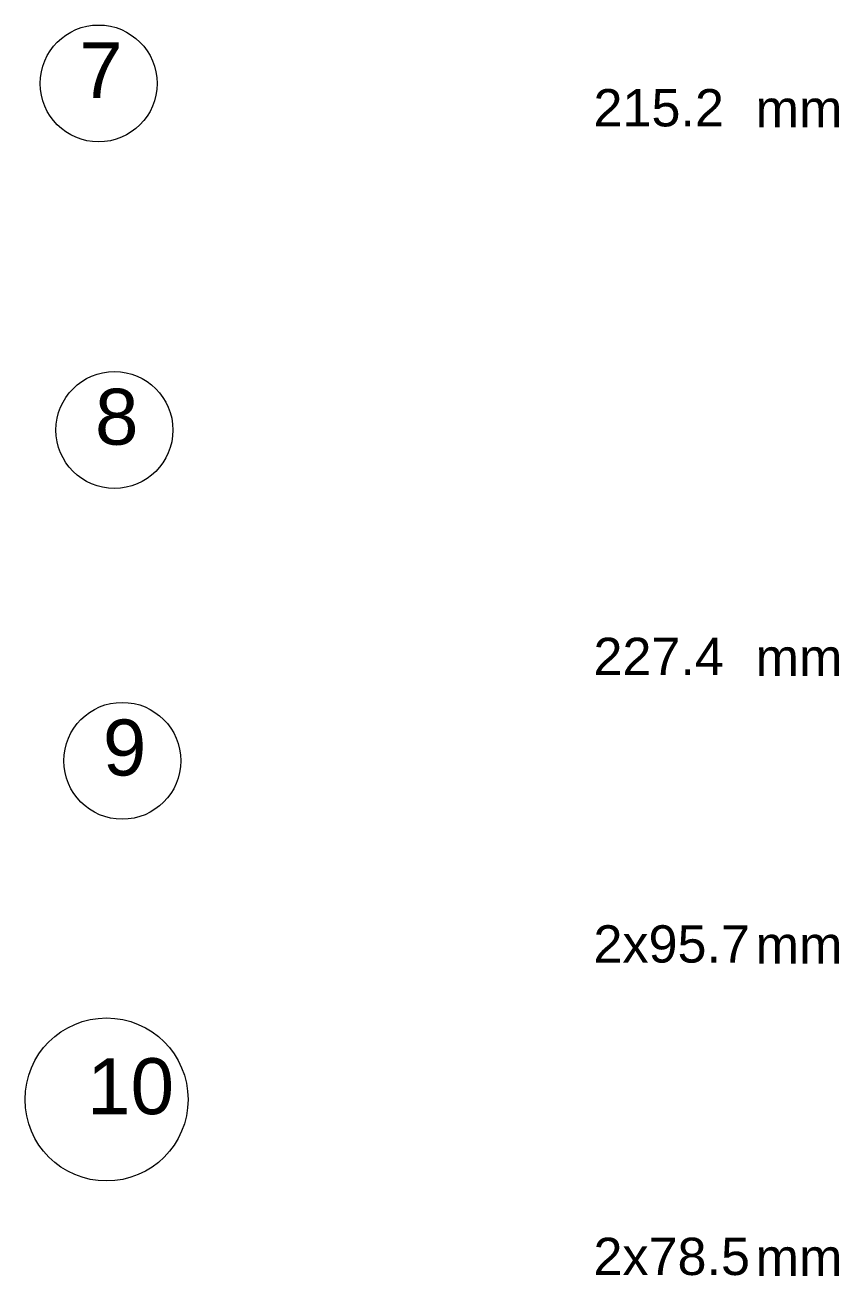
# Model space of a CAD drawing. Header units: millimetres. Extents: x 1526 to 31626, y -4643 to 9189.
# Drawn here: x 16746.1 to 16920.6, y -2217 to -1948.8 of the extents above; entities that cross this region are included whole.
import ezdxf

# ---------------------------------------------------------------- set-up
doc = ezdxf.new("R2010")
doc.units = ezdxf.units.MM
doc.layers.add('тонкая', color=7, linetype='Continuous', lineweight=20)
doc.layers.add('тонкий', color=7, linetype='Continuous', lineweight=20)
doc.styles.add('s1v4', font='arial.ttf', dxfattribs={"height": 4})

msp = doc.modelspace()

# ---------------------------------------------------------------- linework, layer by layer
at = {"layer": 'тонкая'}
for centre, radius in [((16761.91276, -1961.31933), 12.53226), ((16765.29234, -2035.61967), 12.53226), ((16766.98224, -2106.54269), 12.53226), ((16763.60255, -2179.15436), 17.47322)]:
    msp.add_circle(centre, radius, dxfattribs=at)

# ---------------------------------------------------------------- texts
at = {"layer": 'тонкая', "style": 's1v4'}
for s, p in [('215.2', (16868.00259, -1970.52294)), ('mm', (16902.75577, -1970.72414)), ('227.4', (16868.00259, -2088.15654)), ('mm', (16902.75577, -2088.35774)), ('2x95.7', (16868.00259, -2149.8025)), ('mm', (16902.75577, -2150.0037)), ('2x78.5', (16868.00259, -2216.79258)), ('mm', (16902.75577, -2216.99379))]:
    msp.add_text(s, height=8, dxfattribs=at).set_placement(p)
at = {"layer": 'тонкий', "style": 's1v4'}
for s, p in [('7', (16757.74972, -1964.46976)), ('8', (16761.1293, -2038.77011)), ('9', (16762.8192, -2109.69312)), ('10', (16759.43951, -2182.3048))]:
    msp.add_text(s, height=12, dxfattribs=at).set_placement(p)

doc.saveas('drawing.dxf')
